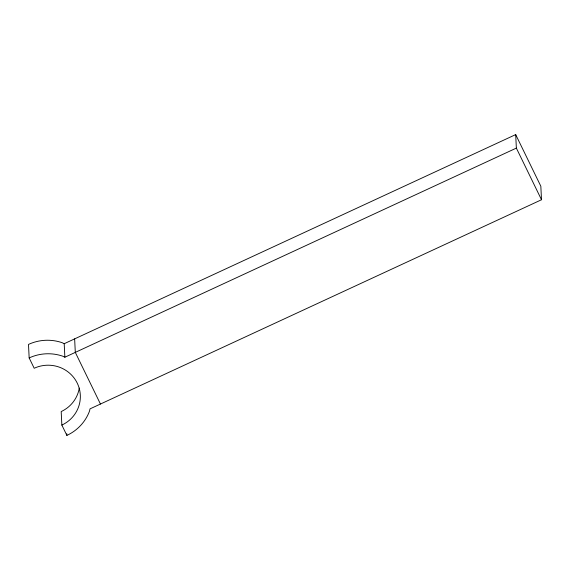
<?xml version="1.0" encoding="UTF-8"?>
<svg xmlns="http://www.w3.org/2000/svg" width="570" height="570" viewBox="0 0 570 570"><rect width="100%" height="100%" fill="white"/><g stroke="black" fill="none" stroke-linecap="round" stroke-linejoin="round"><path stroke-width="0.85" d="M61.852 425.078A32.333 31.471 -2.8 0 0 77.249 383.133A32.333 31.471 -2.8 0 0 34.193 368.263L29.163 357.932L28.5 344.423A44.097 42.914 -2.8 0 1 62.208 342.713L64.203 343.71L515.693 134.591L540.837 186.24L541.5 199.749L90.01 408.875L89.54 411.013A44.097 42.914 -2.8 0 1 66.882 435.409L61.852 425.078L61.189 411.569A32.333 31.471 -2.8 0 0 79.28 388.092M29.163 357.932A44.097 42.914 -2.8 0 1 62.864 356.221L64.866 357.219L516.356 148.1L515.693 134.591M516.356 148.1L541.5 199.749M100.448 404.037L75.304 352.381L74.642 338.872M64.203 343.71L64.866 357.219M66.797 433.72L66.882 435.409"/></g></svg>
